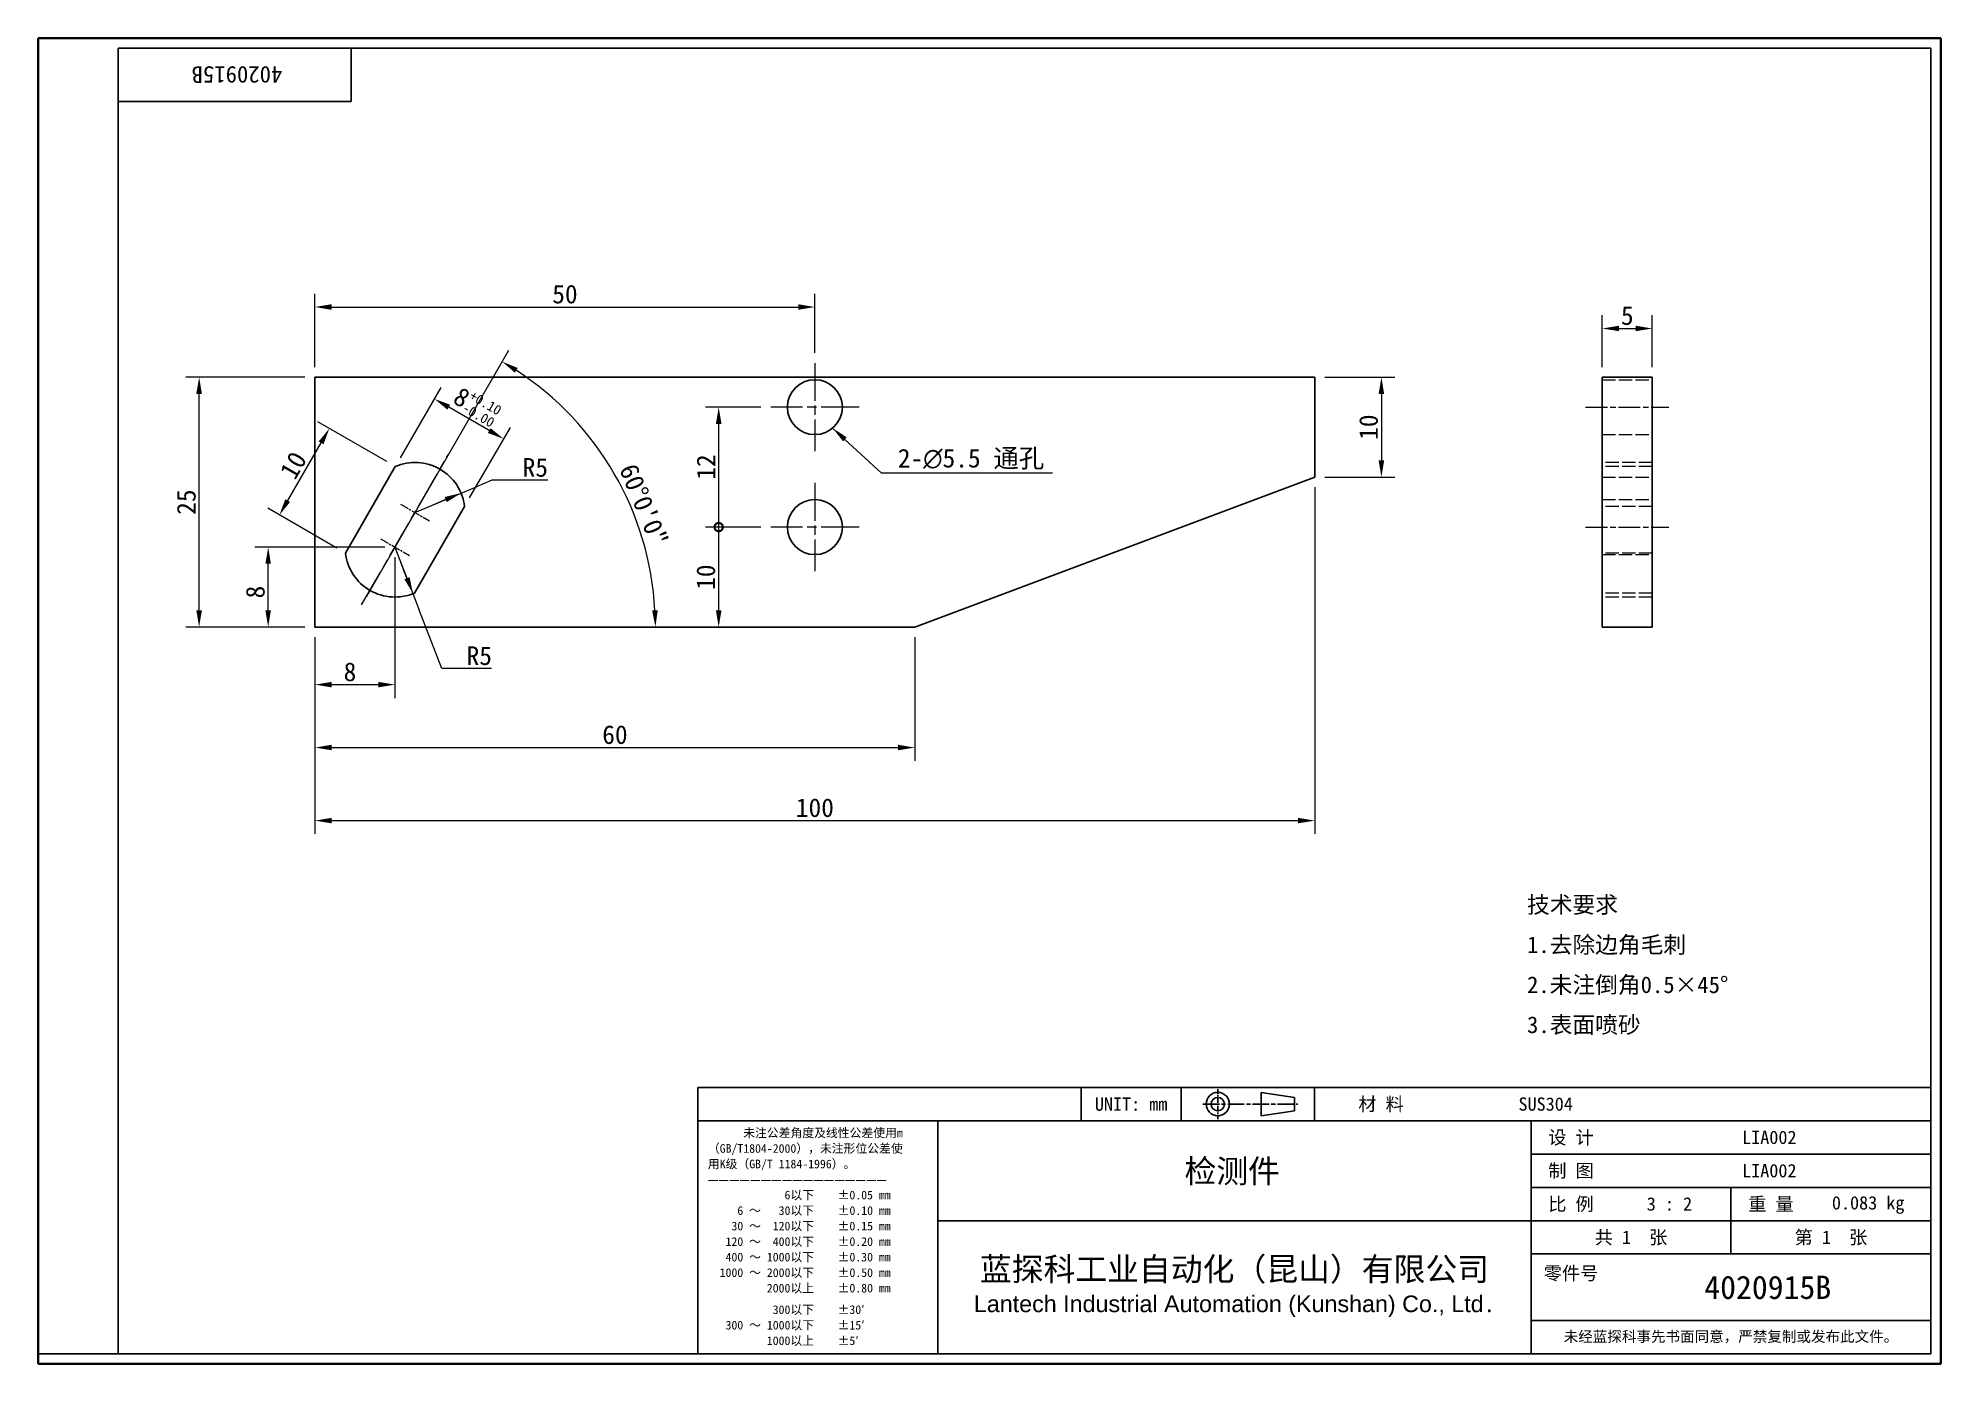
# Model space of a CAD drawing. Header units: millimetres. Extents: x 4 to 194, y 4 to 136.
import ezdxf
from ezdxf.enums import TextEntityAlignment as Align

# ---------------------------------------------------------------- set-up
doc = ezdxf.new("R2010")
doc.units = ezdxf.units.MM
doc.header["$LTSCALE"] = 0.666667
doc.linetypes.add('CHAIN', pattern=[0.3543, 0.2362, -0.0295, 0.0591, -0.0295])
doc.linetypes.add('DASHED', pattern=[0.2067, 0.1654, -0.0413])
for name, color, linetype, lineweight in [('1', 7, 'Continuous', 18), ('可见 (ISO)', 7, 'Continuous', 25), ('图框 (ISO)', 7, 'Continuous', 35), ('标题 (ISO)', 7, 'Continuous', 25)]:
    doc.layers.add(name, color=color, linetype=linetype, lineweight=lineweight)
for name, color, linetype, lineweight, true_color in [('中心标记 (ISO)', 1, 'CHAIN', 18, 0xff0000), ('中心线 (ISO)', 1, 'CHAIN', 18, 0xff0000), ('尺寸 (ISO)', 7, 'Continuous', 18, 0x008000), ('符号 (ISO)', 7, 'Continuous', 18, 0x008000), ('隐藏 (ISO)', 5, 'DASHED', 18, 0x0000ff)]:
    doc.layers.add(name, color=color, linetype=linetype, lineweight=lineweight, true_color=true_color)
doc.styles.add('文本样式164', font='SimSun.ttf')
doc.styles.add('文本样式165', font='SimSun.ttf')
doc.styles.add('文本样式74', font='SimSun.ttf')
doc.styles.add('最新国标', font='simfang.ttf')
doc.styles.add('注释文本 (ISO)', font='simfang.ttf')
doc.dimstyles.new('默认 (GB)', dxfattribs={"dimscale": 0.666667, "dimtxt": 2.8, "dimasz": 2.5, "dimexe": 2, "dimexo": 1.5, "dimgap": 0.5, "dimtad": 1, "dimtoh": 1, "dimdsep": 46, "dimtxsty": '最新国标', "dimcen": 0.09, "dimdle": 10, "dimclrd": 256, "dimclre": 256, "dimclrt": 256, "dimaunit": 1, "dimadec": 3, "dimazin": 2, "dimtfac": 0.535714, "dimtmove": 0, "dimatfit": 3, "dimfxl": 0, "dimtolj": 1, "dimtzin": 0, "dimlwd": -1, "dimlwe": -1, "dimarcsym": 0})
doc.dimstyles.new('默认 (GB)$7', dxfattribs={"dimscale": 0.666667, "dimtxt": 2.8, "dimasz": 2.5, "dimexe": 2, "dimexo": 1.5, "dimgap": 0.5, "dimtad": 1, "dimtoh": 1, "dimdsep": 46, "dimtxsty": '最新国标', "dimcen": 0.09, "dimdle": 10, "dimclrd": 256, "dimclre": 256, "dimclrt": 256, "dimaunit": 1, "dimadec": 3, "dimazin": 2, "dimtfac": 0.535714, "dimtmove": 0, "dimatfit": 3, "dimfxl": 0, "dimtolj": 1, "dimtzin": 0, "dimlwd": -1, "dimlwe": -1, "dimarcsym": 0})

# ---------------------------------------------------------------- blocks, each defined once
blk = doc.blocks.new('图框 最新国标')
at = {"layer": '图框 (ISO)'}
for p, q in [((6, 7), (6, 204.5)), ((6, 204.5), (291.5, 204.5)), ((291.5, 204.5), (291.5, 5.5)), ((6, 7), (6, 5.5)), ((6, 7), (6, 5.5)), ((291.5, 5.5), (6, 5.5))]:
    blk.add_line(p, q, dxfattribs=at)
at = {"layer": '图框 (ISO)', "color": 7, "linetype": 'Continuous', "lineweight": 25}
for p, q in [((18, 203), (290, 203)), ((18, 7), (18, 203)), ((18, 203), (290, 203)), ((53, 203), (53, 195)), ((290, 203), (290, 7)), ((290, 203), (290, 7)), ((53, 195), (18, 195)), ((290, 7), (6, 7)), ((290, 7), (18, 7))]:
    blk.add_line(p, q, dxfattribs=at)
at = {"layer": '图框 (ISO)', "style": '文本样式74'}
blk.add_attdef('零件代号_001', (42.65, 200.25), '', height=2.5, rotation=180, dxfattribs=at)
blk = doc.blocks.new('标题栏 最新国标')
at = {"layer": '标题 (ISO)'}
for p, q in [((381.98, -183.84), (196.98, -183.84)), ((196.98, -183.84), (196.98, -223.84)), ((254.48, -183.84), (254.48, -188.84)), ((269.48, -183.84), (269.48, -188.84)), ((281.48, -188.09), (281.48, -184.59)), ((281.48, -184.59), (286.48, -185.34)), ((286.48, -185.34), (286.48, -187.34)), ((289.48, -183.84), (289.48, -188.84)), ((381.98, -223.84), (381.98, -183.84)), ((383.48, -183.84), (383.48, -225.34)), ((286.48, -187.34), (281.48, -188.09)), ((196.98, -188.84), (381.98, -188.84)), ((232.98, -188.84), (232.98, -223.84)), ((321.98, -188.84), (321.98, -223.84)), ((321.98, -193.84), (381.98, -193.84)), ((321.98, -198.84), (381.98, -198.84)), ((351.98, -198.84), (351.98, -208.84)), ((321.98, -203.84), (232.98, -203.84)), ((321.98, -203.84), (381.98, -203.84)), ((321.98, -208.84), (381.98, -208.84)), ((321.98, -218.84), (381.98, -218.84)), ((196.98, -223.84), (381.98, -223.84)), ((383.48, -225.34), (196.98, -225.34))]:
    blk.add_line(p, q, dxfattribs=at)
at = {"layer": '标题 (ISO)', "linetype": 'CHAIN', "ltscale": 5.000333}
blk.add_line((274.98, -184.09), (274.98, -188.59), dxfattribs=at)
at = {"layer": '标题 (ISO)', "linetype": 'CHAIN', "ltscale": 15.834605}
blk.add_line((272.73, -186.34), (286.98, -186.34), dxfattribs=at)
at = {"layer": '标题 (ISO)'}
for radius in [1.75, 1]:
    blk.add_circle((274.98, -186.34), radius, dxfattribs=at)
at = {"layer": '1', "style": '文本样式164'}
for s, p in [('UNIT: mm', (261.98, -186.34)), ('材 料', (299.48, -186.34)), ('设 计', (327.98, -191.34)), ('制 图', (327.98, -196.34)), ('比 例', (327.98, -201.34)), ('重 量', (357.98, -201.34)), ('共 1  张', (336.98, -206.34)), ('第 1  张', (366.98, -206.34))]:
    blk.add_text(s, height=2, dxfattribs=at).set_placement(p, align=Align.MIDDLE_CENTER)
at = {"layer": '标题 (ISO)', "char_height": 2, "style": '注释文本 (ISO)'}
for s, insert, attachment_point, line_spacing_factor in [('{\\fSimSun|b0|i0|c134|p2;\\H0.65x;      未注公差角度及线性公差使用m\\P（GB/T1804-2000），未注形位公差使\\P用K级（GB/T 1184-1996）。\\P—————————————————\\P             6以下    ±0.05 mm\\P     6 ～   30以下    ±0.10 mm\\P    30 ～  120以下    ±0.15 mm\\P   120 ～  400以下    ±0.20 mm\\P   400 ～ 1000以下    ±0.30 mm\\P  1000 ～ 2000以下    ±0.50 mm\\P          2000以上    ±0.80 mm\\P\\H0.38462x;\\P\\H2.6x;           300以下    ±30′\\P   300 ～ 1000以下    ±15′\\P          1000以上    ±5′}', (198.48, -206.34), 4, 1.075116), ('{\\fMicrosoft YaHei|b0|i0|c134|p34;\\H1.75x;蓝探科工业自动化（昆山）有限公司\\P\\fArial|b0|i0|c0|p34;\\H0.71429x;Lantech Industrial Automation (Kunshan) Co., Ltd\\fFangSong|b0|i0|c134|p49;.\\H1.15195x; }', (277.48, -213.84), 5, 0.978695)]:
    blk.add_mtext(s, dxfattribs=dict(at, insert=insert, attachment_point=attachment_point, line_spacing_factor=line_spacing_factor))
at = {"layer": '标题 (ISO)', "attachment_point": 5, "style": '注释文本 (ISO)'}
for s, insert, char_height in [('\\fFangSong|b0|i0;零件号', (327.98, -211.84), 2), ('\\fSimSun|b0|i0;{\\H1.6000;未经蓝探科事先书面同意，严禁复制或发布此文件。}', (351.98, -221.34), 1.6)]:
    blk.add_mtext(s, dxfattribs=dict(at, insert=insert, char_height=char_height))
at = {"layer": '标题 (ISO)'}
for tag, p, height, style in [('材料_001', (320.09, -187.33), 2, '注释文本 (ISO)'), ('设计人_001', (353.65, -192.33), 2, '注释文本 (ISO)'), ('库存编号_001', (269.98, -198.15), 3.5, '文本样式165'), ('设计人_001', (353.65, -197.33), 2, '注释文本 (ISO)'), ('视图比例_001', (339.34, -202.33), 2, '注释文本 (ISO)'), ('质量\\P3;_001', (367.12, -202.16), 2, '注释文本 (ISO)'), ('零件代号_001', (347.97, -215.59), 3.5, '文本样式165')]:
    blk.add_attdef(tag, p, '', height=height, dxfattribs=dict(at, style=style))
blk = doc.blocks.new('*D5')
at = {"layer": 'Defpoints', "color": 0, "transparency": 16777216}
for p in [(81.7, 109.42), (81.7, 103.82), (31.7, 102.4)]:
    blk.add_point(p, dxfattribs=at)
at = {"layer": '尺寸 (ISO)', "color": 116, "true_color": 0x00803f, "transparency": 16777216}
for p, q in [((31.7, 103.4), (31.7, 110.75)), ((81.7, 104.82), (81.7, 110.75)), ((33.37, 109.42), (80.03, 109.42))]:
    blk.add_line(p, q, dxfattribs=at)
for points in [[(33.37, 109.7), (33.37, 109.14), (31.7, 109.42)], [(80.03, 109.7), (80.03, 109.14), (81.7, 109.42)]]:
    blk.add_solid(points, dxfattribs=at)
at = {"layer": '尺寸 (ISO)', "transparency": 16777216, "insert": (56.7, 110.7), "char_height": 1.867, "attachment_point": 5, "style": '最新国标'}
blk.add_mtext('\\A1;50', dxfattribs=at)
blk = doc.blocks.new('*D6')
at = {"layer": 'Defpoints', "color": 0, "transparency": 16777216}
for p in [(39.7, 85.4), (31.7, 77.4), (39.7, 71.64)]:
    blk.add_point(p, dxfattribs=at)
at = {"layer": '尺寸 (ISO)', "color": 116, "true_color": 0x00803f, "transparency": 16777216}
for p, q in [((39.7, 84.4), (39.7, 70.3)), ((31.7, 76.4), (31.7, 70.3)), ((33.37, 71.64), (38.03, 71.64))]:
    blk.add_line(p, q, dxfattribs=at)
for points in [[(33.37, 71.91), (33.37, 71.36), (31.7, 71.64)], [(38.03, 71.91), (38.03, 71.36), (39.7, 71.64)]]:
    blk.add_solid(points, dxfattribs=at)
at = {"layer": '尺寸 (ISO)', "transparency": 16777216, "insert": (35.2, 72.91), "char_height": 1.867, "attachment_point": 5, "style": '最新国标'}
blk.add_mtext('\\A1;8', dxfattribs=at)
blk = doc.blocks.new('*D7')
at = {"layer": 'Defpoints', "color": 0, "transparency": 16777216}
for p in [(27.02, 85.4), (39.7, 85.4), (31.7, 77.4)]:
    blk.add_point(p, dxfattribs=at)
at = {"layer": '尺寸 (ISO)', "color": 116, "true_color": 0x00803f, "transparency": 16777216}
for p, q in [((38.7, 85.4), (25.68, 85.4)), ((27.02, 79.07), (27.02, 83.73)), ((30.7, 77.4), (25.68, 77.4))]:
    blk.add_line(p, q, dxfattribs=at)
for points in [[(26.74, 83.73), (27.29, 83.73), (27.02, 85.4)], [(26.74, 79.07), (27.29, 79.07), (27.02, 77.4)]]:
    blk.add_solid(points, dxfattribs=at)
at = {"layer": '尺寸 (ISO)', "transparency": 16777216, "insert": (25.74, 80.9), "char_height": 1.867, "attachment_point": 5, "rotation": 90, "style": '最新国标'}
blk.add_mtext('\\A1;8', dxfattribs=at)
blk = doc.blocks.new('*D8')
at = {"layer": 'Defpoints', "color": 0, "transparency": 16777216}
for p in [(20.11, 102.4), (31.7, 102.4), (31.7, 77.4)]:
    blk.add_point(p, dxfattribs=at)
at = {"layer": '尺寸 (ISO)', "color": 116, "true_color": 0x00803f, "transparency": 16777216}
for p, q in [((30.7, 102.4), (18.78, 102.4)), ((20.11, 79.07), (20.11, 100.73)), ((30.7, 77.4), (18.78, 77.4))]:
    blk.add_line(p, q, dxfattribs=at)
for points in [[(19.83, 100.73), (20.39, 100.73), (20.11, 102.4)], [(19.83, 79.07), (20.39, 79.07), (20.11, 77.4)]]:
    blk.add_solid(points, dxfattribs=at)
at = {"layer": '尺寸 (ISO)', "transparency": 16777216, "insert": (18.84, 89.9), "char_height": 1.867, "attachment_point": 5, "rotation": 90, "style": '最新国标'}
blk.add_mtext('\\A1;25', dxfattribs=at)
blk = doc.blocks.new('_DotSmall')
at = {"color": 0, "linetype": 'ByBlock', "const_width": 0.5}
blk.add_lwpolyline([(-0.0625, 0, 1), (0.0625, 0, 1)], format="xyb", close=True, dxfattribs=at)
blk = doc.blocks.new('*D9')
at = {"layer": 'Defpoints', "color": 0, "transparency": 16777216}
for p in [(72.08, 87.4), (77.28, 87.4), (91.7, 77.4)]:
    blk.add_point(p, dxfattribs=at)
at = {"layer": '尺寸 (ISO)', "color": 116, "true_color": 0x00803f, "transparency": 16777216}
for p, q in [((76.28, 87.4), (70.75, 87.4)), ((72.08, 79.07), (72.08, 87.4))]:
    blk.add_line(p, q, dxfattribs=at)
blk.add_solid([(71.8, 79.07), (72.36, 79.07), (72.08, 77.4)], dxfattribs=at)
at = {"layer": '尺寸 (ISO)', "color": 116, "true_color": 0x00803f, "transparency": 16777216, "xscale": 1.666666666666667, "yscale": 1.666666666666667, "zscale": 1.666666666666667, "rotation": 90}
blk.add_blockref('_DotSmall', (72.08, 87.4), dxfattribs=at)
at = {"layer": '尺寸 (ISO)', "transparency": 16777216, "insert": (70.8, 82.39), "char_height": 1.867, "attachment_point": 5, "rotation": 90, "style": '最新国标'}
blk.add_mtext('\\A1;10', dxfattribs=at)
blk = doc.blocks.new('*D11')
at = {"layer": 'Defpoints', "color": 0, "transparency": 16777216}
for p in [(72.08, 99.4), (77.28, 99.4), (77.28, 87.4)]:
    blk.add_point(p, dxfattribs=at)
at = {"layer": '尺寸 (ISO)', "color": 116, "true_color": 0x00803f, "transparency": 16777216}
for p, q in [((76.28, 99.4), (70.75, 99.4)), ((72.08, 87.4), (72.08, 97.73)), ((76.28, 87.4), (70.75, 87.4))]:
    blk.add_line(p, q, dxfattribs=at)
blk.add_solid([(71.8, 97.73), (72.36, 97.73), (72.08, 99.4)], dxfattribs=at)
at = {"layer": '尺寸 (ISO)', "color": 116, "true_color": 0x00803f, "transparency": 16777216, "xscale": 1.666666666666667, "yscale": 1.666666666666667, "zscale": 1.666666666666667, "rotation": 270}
blk.add_blockref('_DotSmall', (72.08, 87.4), dxfattribs=at)
at = {"layer": '尺寸 (ISO)', "transparency": 16777216, "insert": (70.81, 93.41), "char_height": 1.867, "attachment_point": 5, "rotation": 90, "style": '最新国标'}
blk.add_mtext('\\A1;12', dxfattribs=at)
blk = doc.blocks.new('*D12')
at = {"layer": 'Defpoints', "color": 0, "transparency": 16777216}
for p in [(31.7, 77.4), (91.7, 77.4), (91.7, 65.34)]:
    blk.add_point(p, dxfattribs=at)
at = {"layer": '尺寸 (ISO)', "color": 116, "true_color": 0x00803f, "transparency": 16777216}
for p, q in [((31.7, 76.4), (31.7, 64.01)), ((91.7, 76.4), (91.7, 64.01)), ((33.37, 65.34), (90.03, 65.34))]:
    blk.add_line(p, q, dxfattribs=at)
for points in [[(33.37, 65.62), (33.37, 65.07), (31.7, 65.34)], [(90.03, 65.62), (90.03, 65.07), (91.7, 65.34)]]:
    blk.add_solid(points, dxfattribs=at)
at = {"layer": '尺寸 (ISO)', "transparency": 16777216, "insert": (61.7, 66.62), "char_height": 1.867, "attachment_point": 5, "style": '最新国标'}
blk.add_mtext('\\A1;60', dxfattribs=at)
blk = doc.blocks.new('*D13')
at = {"layer": 'Defpoints', "color": 0, "transparency": 16777216}
for p in [(131.7, 102.4), (131.7, 92.4), (138.37, 92.4)]:
    blk.add_point(p, dxfattribs=at)
at = {"layer": '尺寸 (ISO)', "color": 116, "true_color": 0x00803f, "transparency": 16777216}
for p, q in [((132.7, 102.4), (139.7, 102.4)), ((138.37, 100.73), (138.37, 94.07)), ((132.7, 92.4), (139.7, 92.4))]:
    blk.add_line(p, q, dxfattribs=at)
for points in [[(138.09, 100.73), (138.64, 100.73), (138.37, 102.4)], [(138.09, 94.07), (138.64, 94.07), (138.37, 92.4)]]:
    blk.add_solid(points, dxfattribs=at)
at = {"layer": '尺寸 (ISO)', "transparency": 16777216, "insert": (137.09, 97.4), "char_height": 1.867, "attachment_point": 5, "rotation": 90, "style": '最新国标'}
blk.add_mtext('\\A1;10', dxfattribs=at)
blk = doc.blocks.new('*D14')
at = {"layer": 'Defpoints', "color": 0, "transparency": 16777216}
for p in [(58.57, 97.11), (36.37, 79.63), (35.08, 77.4), (36.08, 77.4)]:
    blk.add_point(p, dxfattribs=at)
at = {"layer": '尺寸 (ISO)', "color": 116, "true_color": 0x00803f, "transparency": 16777216}
blk.add_line((36.87, 80.49), (51.08, 105.11), dxfattribs=at)
blk.add_arc((35.08, 77.4), 30.67, 3.1143, 56.8857, dxfattribs=at)
for points in [[(51.69, 102.85), (51.98, 103.32), (50.41, 103.96)], [(65.98, 79.07), (65.42, 79.06), (65.75, 77.4)]]:
    blk.add_solid(points, dxfattribs=at)
at = {"layer": '尺寸 (ISO)', "transparency": 16777216, "insert": (64.59, 89.62), "char_height": 1.8667, "attachment_point": 5, "rotation": 292.5, "style": '最新国标'}
blk.add_mtext('\\A1;60°0\'0"', dxfattribs=at)
blk = doc.blocks.new('*D15')
at = {"layer": 'Defpoints', "color": 0, "transparency": 16777216}
for p in [(43.64, 100.23), (39.74, 93.46), (46.66, 89.46)]:
    blk.add_point(p, dxfattribs=at)
at = {"layer": '尺寸 (ISO)', "color": 116, "true_color": 0x00803f, "transparency": 16777216}
for p, q in [((40.24, 94.33), (44.31, 101.38)), ((49.13, 97.06), (45.08, 99.39)), ((47.16, 90.33), (51.24, 97.38))]:
    blk.add_line(p, q, dxfattribs=at)
for points in [[(45.22, 99.64), (44.95, 99.15), (43.64, 100.23)], [(49.26, 97.3), (48.99, 96.82), (50.57, 96.23)]]:
    blk.add_solid(points, dxfattribs=at)
at = {"layer": '尺寸 (ISO)', "transparency": 16777216, "insert": (47.86, 99.54), "char_height": 1.8667, "attachment_point": 5, "rotation": 330, "style": '最新国标'}
blk.add_mtext('\\A1;8{\\H1;\\S+0.10^ -0.00;}', dxfattribs=at)
blk = doc.blocks.new('*D16')
at = {"layer": 'Defpoints', "color": 0, "transparency": 16777216}
for p in [(131.7, 92.4), (31.7, 77.4), (131.7, 58.03)]:
    blk.add_point(p, dxfattribs=at)
at = {"layer": '尺寸 (ISO)', "color": 116, "true_color": 0x00803f, "transparency": 16777216}
for p, q in [((131.7, 91.4), (131.7, 56.7)), ((31.7, 76.4), (31.7, 56.7)), ((33.37, 58.03), (130.03, 58.03))]:
    blk.add_line(p, q, dxfattribs=at)
for points in [[(33.37, 58.31), (33.37, 57.76), (31.7, 58.03)], [(130.03, 58.31), (130.03, 57.76), (131.7, 58.03)]]:
    blk.add_solid(points, dxfattribs=at)
at = {"layer": '尺寸 (ISO)', "transparency": 16777216, "insert": (81.7, 59.31), "char_height": 1.867, "attachment_point": 5, "style": '最新国标'}
blk.add_mtext('\\A1;100', dxfattribs=at)
blk = doc.blocks.new('*D17')
at = {"layer": 'Defpoints', "color": 0, "transparency": 16777216}
for p in [(165.46, 107.27), (160.46, 102.4), (165.46, 102.4)]:
    blk.add_point(p, dxfattribs=at)
at = {"layer": '尺寸 (ISO)', "color": 116, "true_color": 0x00803f, "transparency": 16777216}
for p, q in [((160.46, 103.4), (160.46, 108.61)), ((165.46, 103.4), (165.46, 108.61)), ((162.13, 107.27), (163.79, 107.27))]:
    blk.add_line(p, q, dxfattribs=at)
for points in [[(162.13, 107.55), (162.13, 107), (160.46, 107.27)], [(163.79, 107.55), (163.79, 107), (165.46, 107.27)]]:
    blk.add_solid(points, dxfattribs=at)
at = {"layer": '尺寸 (ISO)', "transparency": 16777216, "insert": (162.96, 108.55), "char_height": 1.867, "attachment_point": 5, "style": '最新国标'}
blk.add_mtext('\\A1;5', dxfattribs=at)
blk = doc.blocks.new('*D18')
at = {"layer": 'Defpoints', "color": 0, "transparency": 16777216}
for p in [(33.14, 97.27), (39.74, 93.46), (34.74, 84.8)]:
    blk.add_point(p, dxfattribs=at)
at = {"layer": '尺寸 (ISO)', "color": 116, "true_color": 0x00803f, "transparency": 16777216}
for p, q in [((38.87, 93.96), (31.98, 97.94)), ((28.97, 90.05), (32.31, 95.83)), ((33.87, 85.3), (26.98, 89.28))]:
    blk.add_line(p, q, dxfattribs=at)
for points in [[(32.07, 95.97), (32.55, 95.69), (33.14, 97.27)], [(28.73, 90.19), (29.21, 89.91), (28.14, 88.61)]]:
    blk.add_solid(points, dxfattribs=at)
at = {"layer": '尺寸 (ISO)', "transparency": 16777216, "insert": (29.53, 93.58), "char_height": 1.867, "attachment_point": 5, "rotation": 60, "style": '最新国标'}
blk.add_mtext('\\A1;10', dxfattribs=at)
blk = doc.blocks.new('*D19')
at = {"layer": 'Defpoints', "color": 0, "transparency": 16777216}
for p in [(39.7, 85.4), (41.5, 80.74)]:
    blk.add_point(p, dxfattribs=at)
at = {"layer": '尺寸 (ISO)', "color": 116, "true_color": 0x00803f, "transparency": 16777216}
for p, q in [((39.7, 85.4), (41.5, 80.74)), ((40.9, 82.29), (40.3, 83.85)), ((41.5, 80.74), (42.1, 79.18)), ((44.4, 73.24), (42.1, 79.18)), ((49.37, 73.24), (44.4, 73.24))]:
    blk.add_line(p, q, dxfattribs=at)
blk.add_solid([(41.16, 82.39), (40.64, 82.19), (41.5, 80.74)], dxfattribs=at)
at = {"layer": '尺寸 (ISO)', "transparency": 16777216, "insert": (48.13, 74.52), "char_height": 1.867, "attachment_point": 5, "style": '最新国标'}
blk.add_mtext('\\A1;R5', dxfattribs=at)
blk = doc.blocks.new('*D20')
at = {"layer": 'Defpoints', "color": 0, "transparency": 16777216}
for p in [(46.31, 90.8), (41.7, 88.86)]:
    blk.add_point(p, dxfattribs=at)
at = {"layer": '尺寸 (ISO)', "color": 116, "true_color": 0x00803f, "transparency": 16777216}
for p, q in [((46.31, 90.8), (47.85, 91.44)), ((49.38, 92.09), (47.85, 91.44)), ((54.98, 92.09), (49.38, 92.09)), ((41.7, 88.86), (46.31, 90.8)), ((44.77, 90.15), (43.24, 89.51))]:
    blk.add_line(p, q, dxfattribs=at)
blk.add_solid([(44.67, 90.41), (44.88, 89.9), (46.31, 90.8)], dxfattribs=at)
at = {"layer": '尺寸 (ISO)', "transparency": 16777216, "insert": (53.74, 93.36), "char_height": 1.867, "attachment_point": 5, "style": '最新国标'}
blk.add_mtext('\\A1;R5', dxfattribs=at)

msp = doc.modelspace()

# ---------------------------------------------------------------- linework, layer by layer
at = {"layer": '中心标记 (ISO)', "ltscale": 23.990969}
for p, q in [((81.6992, 103.8171), (81.6992, 94.9838)), ((86.1158, 99.4004), (77.2825, 99.4004)), ((81.6992, 91.8171), (81.6992, 82.9838)), ((86.1158, 87.4004), (77.2825, 87.4004))]:
    msp.add_line(p, q, dxfattribs=at)
at = {"layer": '中心标记 (ISO)', "ltscale": 5.555937}
for p, q in [((40.2558, 89.6979), (43.1425, 88.0312)), ((38.2558, 86.2338), (41.1425, 84.5671))]:
    msp.add_line(p, q, dxfattribs=at)
at = {"layer": '中心线 (ISO)', "ltscale": 13.889993}
for p, q in [((158.7926, 99.4004), (167.1259, 99.4004)), ((158.7926, 87.4004), (167.1259, 87.4004))]:
    msp.add_line(p, q, dxfattribs=at)
at = {"layer": '中心线 (ISO)', "ltscale": 23.990969}
msp.add_line((36.3658, 79.6269), (45.0325, 94.638), dxfattribs=at)
at = {"layer": '可见 (ISO)'}
for p, q in [((31.6992, 102.4004), (31.6992, 77.4004)), ((131.6992, 102.4004), (31.6992, 102.4004)), ((131.6992, 92.4004), (131.6992, 102.4004)), ((160.4593, 77.4004), (160.4593, 102.4004)), ((160.4593, 102.4004), (165.4593, 102.4004)), ((165.4593, 102.4004), (165.4593, 77.4004)), ((34.7351, 84.8024), (39.7351, 93.4626)), ((131.6992, 92.4004), (91.6992, 77.4004)), ((46.6633, 89.4626), (41.6633, 80.8024)), ((31.6992, 77.4004), (91.6992, 77.4004)), ((160.4593, 77.4004), (165.4593, 77.4004))]:
    msp.add_line(p, q, dxfattribs=at)
for centre in [(81.6992, 99.4004), (81.6992, 87.4004)]:
    msp.add_circle(centre, 2.75, dxfattribs=at)
for centre, start, end in [((41.6992, 88.8645), 6.869898, 113.130102), ((39.6992, 85.4004), 186.869898, 293.130102)]:
    msp.add_arc(centre, 5, start, end, dxfattribs=at)
at = {"layer": '隐藏 (ISO)', "ltscale": 12.094824}
for p, q in [((160.4593, 102.1504), (165.4593, 102.1504)), ((160.4593, 96.6504), (165.4593, 96.6504)), ((165.4593, 93.8645), (160.4593, 93.8645)), ((165.4593, 93.4626), (160.4593, 93.4626)), ((160.4593, 92.4004), (165.4593, 92.4004)), ((160.4593, 90.1504), (165.4593, 90.1504)), ((165.4593, 89.4626), (160.4593, 89.4626)), ((165.4593, 84.8024), (160.4593, 84.8024)), ((160.4593, 84.6504), (165.4593, 84.6504)), ((165.4593, 80.8024), (160.4593, 80.8024)), ((165.4593, 80.4004), (160.4593, 80.4004))]:
    msp.add_line(p, q, dxfattribs=at)

# ---------------------------------------------------------------- block references
at = {"xscale": 0.6666666666666666, "yscale": 0.6666666666666666, "zscale": 0.6666666666666666}
msp.add_blockref('图框 最新国标', (0, 0), dxfattribs=at).add_auto_attribs({'零件代号_001': '4020915B'})
ref = msp.add_blockref('标题栏 最新国标', (-61.3217, 153.8962), dxfattribs=dict(xscale=0.6666666666666666, yscale=0.6666666666666666, zscale=0.6666666666666666))
ref.add_attrib('零件代号_001', '4020915B', (170.6592, 10.1667), dxfattribs={"layer": '标题 (ISO)', "height": 2.33333, "style": '文本样式165'})
ref.add_attrib('库存编号_001', '检测件', (118.6676, 21.7942), dxfattribs={"layer": '标题 (ISO)', "height": 2.33333, "style": '文本样式165'})
ref.add_attrib('质量\\P3;_001', '0.083 kg', (183.4248, 19.1219), dxfattribs={"layer": '标题 (ISO)', "height": 1.33333, "style": '注释文本 (ISO)'})
ref.add_attrib('视图比例_001', '3 : 2', (164.9067, 19.0114), dxfattribs={"layer": '标题 (ISO)', "height": 1.33333, "style": '注释文本 (ISO)'})
ref.add_attrib('设计人_001', 'LIA002', (174.4457, 25.6743), dxfattribs={"layer": '标题 (ISO)', "height": 1.33333, "style": '注释文本 (ISO)'})
ref.add_attrib('设计人_001', 'LIA002', (174.4457, 22.341), dxfattribs={"layer": '标题 (ISO)', "height": 1.33333, "style": '注释文本 (ISO)'})
ref.add_attrib('材料_001', 'SUS304', (152.0743, 29.0076), dxfattribs={"layer": '标题 (ISO)', "height": 1.33333, "style": '注释文本 (ISO)'})

# ---------------------------------------------------------------- texts
at = {"layer": '符号 (ISO)'}
for s, insert, char_height, width, attachment_point, line_spacing_factor, style in [('2-\\fAIGDT|b0|i0;{\\H1.8667;n}\\fFangSong|b0|i0;{\\H1.8667;5.5 通孔}', (89.9971, 93.1572), 1.866667, 16.225248, 7, 0.49, '最新国标'), ('\\fFangSong|b0|i0;{\\H1.6667;技术要求\\P}\\fFangSong|b0|i0;{\\H1.6667;1.去除边角毛刺\\P}\\fFangSong|b0|i0;{\\H1.6667;2.未注倒角0.5×45°\\P}\\fFangSong|b0|i0;{\\H1.6667;3.表面喷砂}', (152.9341, 43.5221), 1.666667, 23.703704, 4, 1.441304, '注释文本 (ISO)')]:
    msp.add_mtext(s, dxfattribs=dict(at, insert=insert, char_height=char_height, width=width, attachment_point=attachment_point, line_spacing_factor=line_spacing_factor, style=style))

# ---------------------------------------------------------------- dimensions: what is measured, and where the dimension line sits
at = {"layer": '尺寸 (ISO)', "color": 116, "true_color": 0x00803f}
for base, p1, p2, angle, override, picture, middle in [((81.6992, 109.4196), (31.6992, 102.4004), (81.6992, 103.8171), 180, {"dimgap": 0.5, "dimtoh": 0, "dimdec": 2, "dimtol": 0, "dimlim": 0, "dimtp": 0, "dimtm": 0, "dimtdec": 2, "dimtofl": 0, "dimatfit": 1}, '*D5', (56.6992, 109.4196)), ((43.6411, 100.2281), (46.6633, 89.4626), (39.7351, 93.4626), 330, {"dimgap": 0.5, "dimtoh": 0, "dimdec": 2, "dimtol": 1, "dimlim": 0, "dimtp": 0.1, "dimtm": 1e-09, "dimtdec": 2, "dimtofl": 0, "dimatfit": 1}, '*D15', (47.1052, 98.2281)), ((20.1124, 102.4004), (31.6992, 77.4004), (31.6992, 102.4004), 270, {"dimgap": 0.5, "dimtoh": 0, "dimdec": 2, "dimtol": 0, "dimlim": 0, "dimtp": 0, "dimtm": 0, "dimtdec": 2, "dimtofl": 0, "dimatfit": 1}, '*D8', (20.1124, 89.9004)), ((138.3658, 92.4004), (131.6992, 102.4004), (131.6992, 92.4004), 90, {"dimgap": 0.5, "dimtoh": 0, "dimdec": 2, "dimtol": 0, "dimlim": 0, "dimtp": 0, "dimtm": 0, "dimtdec": 2, "dimtofl": 0, "dimatfit": 1}, '*D13', (138.3658, 97.4004)), ((72.0811, 99.4004), (77.2825, 87.4004), (77.2825, 99.4004), 90, {"dimgap": 0.5, "dimtoh": 0, "dimdec": 2, "dimblk1": 'DotSmall', "dimsah": 1, "dimdle": 0, "dimtol": 0, "dimlim": 0, "dimtp": 0, "dimtm": 0, "dimtdec": 2, "dimtofl": 0, "dimatfit": 1}, '*D11', (72.0811, 93.4071)), ((33.1392, 97.2708), (34.7351, 84.8024), (39.7351, 93.4626), 240, {"dimgap": 0.5, "dimtoh": 0, "dimdec": 2, "dimtol": 0, "dimlim": 0, "dimtp": 0, "dimtm": 0, "dimtdec": 2, "dimtofl": 0, "dimatfit": 1}, '*D18', (30.6392, 92.9406)), ((131.6992, 58.033), (31.6992, 77.4004), (131.6992, 92.4004), 180, {"dimgap": 0.5, "dimtoh": 0, "dimdec": 2, "dimtol": 0, "dimlim": 0, "dimtp": 0, "dimtm": 0, "dimtdec": 2, "dimtofl": 0, "dimatfit": 1}, '*D16', (81.6992, 58.033)), ((72.0811, 87.4004), (91.6992, 77.4004), (77.2825, 87.4004), 90, {"dimgap": 0.5, "dimtoh": 0, "dimdec": 2, "dimblk2": 'DotSmall', "dimsah": 1, "dimdle": 0, "dimse1": 1, "dimtol": 0, "dimlim": 0, "dimtp": 0, "dimtm": 0, "dimtdec": 2, "dimtofl": 0, "dimatfit": 1}, '*D9', (72.0811, 82.3938)), ((27.0164, 85.4004), (31.6992, 77.4004), (39.6992, 85.4004), 270, {"dimgap": 0.5, "dimtoh": 0, "dimdec": 2, "dimtol": 0, "dimlim": 0, "dimtp": 0, "dimtm": 0, "dimtdec": 2, "dimtofl": 0, "dimatfit": 1}, '*D7', (27.0164, 80.9004)), ((39.6992, 71.6371), (31.6992, 77.4004), (39.6992, 85.4004), 180, {"dimgap": 0.5, "dimtoh": 0, "dimdec": 2, "dimtol": 0, "dimlim": 0, "dimtp": 0, "dimtm": 0, "dimtdec": 2, "dimtofl": 0, "dimatfit": 1}, '*D6', (35.1992, 71.6371)), ((91.6992, 65.3445), (31.6992, 77.4004), (91.6992, 77.4004), 180, {"dimgap": 0.5, "dimtoh": 0, "dimdec": 2, "dimtol": 0, "dimlim": 0, "dimtp": 0, "dimtm": 0, "dimtdec": 2, "dimtofl": 0, "dimatfit": 1}, '*D12', (61.6992, 65.3445))]:
    dim = msp.add_linear_dim(base=base, p1=p1, p2=p2, angle=angle, dimstyle='默认 (GB)', override=override, dxfattribs=at)
    dim.commit()
    dim.dimension.update_dxf_attribs({"geometry": picture, "text_midpoint": middle, "dimtype": 160})
dim = msp.add_linear_dim(base=(165.4593, 107.2731), p1=(160.4593, 102.4004), p2=(165.4593, 102.4004), dimstyle='默认 (GB)', override={"dimgap": 0.5, "dimtoh": 0, "dimdec": 2, "dimtol": 0, "dimlim": 0, "dimtp": 0, "dimtm": 0, "dimtdec": 2, "dimtofl": 0, "dimatfit": 1}, dxfattribs=at)
dim.commit()
dim.dimension.update_dxf_attribs({"geometry": '*D17', "text_midpoint": (162.9593, 107.2731), "dimtype": 160})
dim = msp.add_angular_dim_3p(base=(58.5724, 97.11259), center=(35.08037, 77.40043), p1=(36.08037, 77.40043), p2=(36.36584, 79.62693), dimstyle='默认 (GB)', override={"dimgap": 0.5, "dimtoh": 0, "dimse1": 1, "dimtol": 0, "dimlim": 0, "dimtp": 0, "dimtm": 0, "dimtdec": 2}, dxfattribs=at)
dim.commit()
dim.dimension.update_dxf_attribs({"geometry": '*D14', "text_midpoint": (63.41267, 89.13606), "dimtype": 165})
for center, mpoint, picture, middle in [((41.6992, 88.8645), (46.3104, 90.7976), '*D20', (53.7391, 92.0862)), ((39.6992, 85.4004), (41.5028, 80.7371), '*D19', (48.1323, 73.242))]:
    dim = msp.add_radius_dim(center=center, mpoint=mpoint, dimstyle='默认 (GB)', override={"dimgap": 0.5, "dimtih": 1, "dimdec": 2, "dimlfac": 1, "dimcen": 0, "dimtol": 0, "dimlim": 0, "dimtp": 0, "dimtm": 0, "dimtdec": 2}, dxfattribs=at)
    dim.commit()
    dim.dimension.update_dxf_attribs({"geometry": picture, "text_midpoint": middle, "dimtype": 164})

# ---------------------------------------------------------------- leaders
at = {"layer": '符号 (ISO)', "annotation_type": 0, "has_hookline": 1, "hookline_direction": 0, "text_width": 15.4729}
msp.add_leader([(83.4794, 97.3044), (88.3304, 92.8461), (89.9971, 92.8461)], dimstyle='默认 (GB)$7', override={"dimgap": 0, "dimtad": 1}, dxfattribs=at)

doc.saveas('drawing.dxf')
